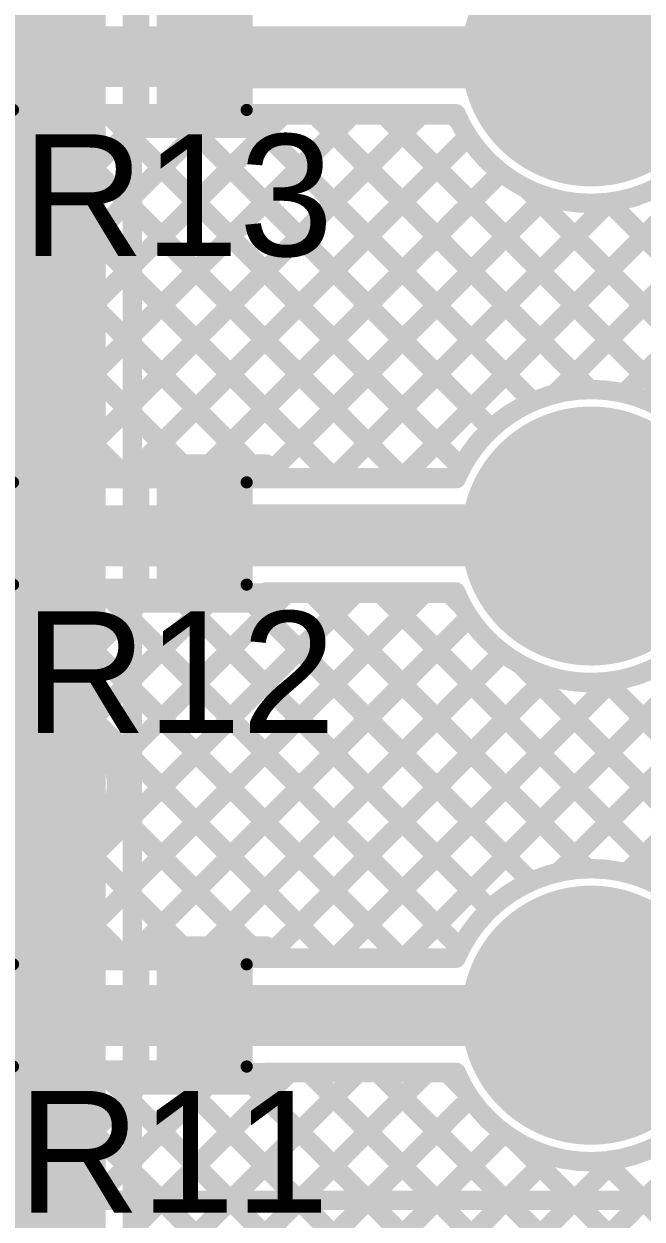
# Model space of a CAD drawing. Header units: millimetres. Extents: x -0.32 to 3.69, y -0.11 to 2.37.
# Drawn here: x 2.7015 to 2.9555, y 1.1133 to 1.6044 of the extents above; entities that cross this region are included whole.
import ezdxf

# ---------------------------------------------------------------- set-up
doc = ezdxf.new("R2010")
doc.units = ezdxf.units.MM
doc.header["$MEASUREMENT"] = 0
for name, color, linetype in [('BottomLayer', 5, 'Continuous'), ('BottomSolder', 6, 'Continuous'), ('MultiLayer', 9, 'Continuous'), ('PadHoleLayer', 156, 'Continuous'), ('TopLayer', 1, 'Continuous'), ('TopOverlay', 2, 'Continuous'), ('TopPaste', 8, 'Continuous'), ('TopSolder', 216, 'Continuous'), ('ViaHoleLayer', 16, 'Continuous')]:
    doc.layers.add(name, color=color, linetype=linetype)
doc.styles.add('Arial', font='', dxfattribs={"height": 0.2})
doc.styles.get('Arial').set_extended_font_data('Arial')

# ---------------------------------------------------------------- blocks, each defined once
blk = doc.blocks.new('JL301_50010U02_B_1')
at = {"layer": 'BottomLayer'}
h = blk.add_hatch(color=5, dxfattribs=at)
edge = h.paths.add_edge_path()
edge.add_arc((0.98425, 0), 0.04921, 0, 360)
h = blk.add_hatch(color=5, dxfattribs=at)
edge = h.paths.add_edge_path()
edge.add_arc((1.1811, 0), 0.04921, 0, 360)
h = blk.add_hatch(color=5, dxfattribs=at)
edge = h.paths.add_edge_path()
edge.add_arc((1.37795, 0), 0.04921, 0, 360)
at = {"layer": 'BottomSolder'}
h = blk.add_hatch(color=6, dxfattribs=at)
edge = h.paths.add_edge_path()
edge.add_arc((0.98425, 0), 0.05321, 0, 360)
h = blk.add_hatch(color=6, dxfattribs=at)
edge = h.paths.add_edge_path()
edge.add_arc((1.1811, 0), 0.05321, 0, 360)
h = blk.add_hatch(color=6, dxfattribs=at)
edge = h.paths.add_edge_path()
edge.add_arc((1.37795, 0), 0.05321, 0, 360)
at = {"layer": 'MultiLayer'}
h = blk.add_hatch(color=9, dxfattribs=at)
edge = h.paths.add_edge_path()
edge.add_arc((0.98425, 0), 0.04921, 0, 360)
h = blk.add_hatch(color=9, dxfattribs=at)
edge = h.paths.add_edge_path()
edge.add_arc((1.1811, 0), 0.04921, 0, 360)
h = blk.add_hatch(color=9, dxfattribs=at)
edge = h.paths.add_edge_path()
edge.add_arc((1.37795, 0), 0.04921, 0, 360)
at = {"layer": 'PadHoleLayer'}
h = blk.add_hatch(color=156, dxfattribs=at)
edge = h.paths.add_edge_path()
edge.add_arc((0.98425, 0), 0.0275, 0, 360)
h = blk.add_hatch(color=156, dxfattribs=at)
edge = h.paths.add_edge_path()
edge.add_arc((1.1811, 0), 0.0275, 0, 360)
h = blk.add_hatch(color=156, dxfattribs=at)
edge = h.paths.add_edge_path()
edge.add_arc((1.37795, 0), 0.0275, 0, 360)
at = {"layer": 'TopLayer'}
h = blk.add_hatch(color=1, dxfattribs=at)
edge = h.paths.add_edge_path()
edge.add_arc((0.98425, 0), 0.04921, 0, 360)
h = blk.add_hatch(color=1, dxfattribs=at)
edge = h.paths.add_edge_path()
edge.add_arc((1.1811, 0), 0.04921, 0, 360)
h = blk.add_hatch(color=1, dxfattribs=at)
edge = h.paths.add_edge_path()
edge.add_arc((1.37795, 0), 0.04921, 0, 360)
at = {"layer": 'TopSolder'}
h = blk.add_hatch(color=216, dxfattribs=at)
edge = h.paths.add_edge_path()
edge.add_arc((0.98425, 0), 0.05321, 0, 360)
h = blk.add_hatch(color=216, dxfattribs=at)
edge = h.paths.add_edge_path()
edge.add_arc((1.1811, 0), 0.05321, 0, 360)
h = blk.add_hatch(color=216, dxfattribs=at)
edge = h.paths.add_edge_path()
edge.add_arc((1.37795, 0), 0.05321, 0, 360)
blk = doc.blocks.new('R___0603_30')
at = {"layer": 'TopLayer'}
for points in [[(-0.015, 0.0175), (-0.015, -0.0175), (-0.045, -0.0175), (-0.045, 0.0175)], [(0.045, 0.0175), (0.045, -0.0175), (0.015, -0.0175), (0.015, 0.0175)]]:
    blk.add_hatch(color=1, dxfattribs=at).paths.add_polyline_path(points)
at = {"layer": 'TopPaste'}
for points in [[(-0.015, 0.0175), (-0.015, -0.0175), (-0.045, -0.0175), (-0.045, 0.0175)], [(0.045, 0.0175), (0.045, -0.0175), (0.015, -0.0175), (0.015, 0.0175)]]:
    blk.add_hatch(color=8, dxfattribs=at).paths.add_polyline_path(points)
at = {"layer": 'TopSolder'}
for points in [[(-0.011, 0.0215), (-0.011, -0.0215), (-0.049, -0.0215), (-0.049, 0.0215)], [(0.049, 0.0215), (0.049, -0.0215), (0.011, -0.0215), (0.011, 0.0215)]]:
    blk.add_hatch(color=216, dxfattribs=at).paths.add_polyline_path(points)
at = {"layer": 'TopOverlay', "const_width": 0.005}
for points in [[(-0.048, 0.021), (-0.048, -0.021)], [(0.048, 0.021), (-0.048, 0.021)], [(0.048, 0.021), (0.048, -0.021)], [(0.048, -0.021), (-0.048, -0.021)]]:
    blk.add_lwpolyline(points, dxfattribs=at)
at = {"layer": 'TopOverlay', "const_width": 0.0025}
for points in [[(-0.04925, 0.021, 1), (-0.04675, 0.021, 1)], [(-0.04925, 0.021, 1), (-0.04675, 0.021, 1)], [(0.04675, 0.021, 1), (0.04925, 0.021, 1)], [(0.04675, 0.021, 1), (0.04925, 0.021, 1)], [(-0.04925, -0.021, 1), (-0.04675, -0.021, 1)], [(-0.04925, -0.021, 1), (-0.04675, -0.021, 1)], [(0.04675, -0.021, 1), (0.04925, -0.021, 1)], [(0.04675, -0.021, 1), (0.04925, -0.021, 1)]]:
    blk.add_lwpolyline(points, format="xyb", close=True, dxfattribs=at)
blk = doc.blocks.new('R___0603_31')
at = {"layer": 'TopLayer'}
for points in [[(-0.015, 0.0175), (-0.015, -0.0175), (-0.045, -0.0175), (-0.045, 0.0175)], [(0.045, 0.0175), (0.045, -0.0175), (0.015, -0.0175), (0.015, 0.0175)]]:
    blk.add_hatch(color=1, dxfattribs=at).paths.add_polyline_path(points)
at = {"layer": 'TopPaste'}
for points in [[(-0.015, 0.0175), (-0.015, -0.0175), (-0.045, -0.0175), (-0.045, 0.0175)], [(0.045, 0.0175), (0.045, -0.0175), (0.015, -0.0175), (0.015, 0.0175)]]:
    blk.add_hatch(color=8, dxfattribs=at).paths.add_polyline_path(points)
at = {"layer": 'TopSolder'}
for points in [[(-0.011, 0.0215), (-0.011, -0.0215), (-0.049, -0.0215), (-0.049, 0.0215)], [(0.049, 0.0215), (0.049, -0.0215), (0.011, -0.0215), (0.011, 0.0215)]]:
    blk.add_hatch(color=216, dxfattribs=at).paths.add_polyline_path(points)
at = {"layer": 'TopOverlay', "const_width": 0.005}
for points in [[(-0.048, 0.021), (-0.048, -0.021)], [(0.048, 0.021), (-0.048, 0.021)], [(0.048, 0.021), (0.048, -0.021)], [(0.048, -0.021), (-0.048, -0.021)]]:
    blk.add_lwpolyline(points, dxfattribs=at)
at = {"layer": 'TopOverlay', "const_width": 0.0025}
for points in [[(-0.04925, 0.021, 1), (-0.04675, 0.021, 1)], [(-0.04925, 0.021, 1), (-0.04675, 0.021, 1)], [(0.04675, 0.021, 1), (0.04925, 0.021, 1)], [(0.04675, 0.021, 1), (0.04925, 0.021, 1)], [(-0.04925, -0.021, 1), (-0.04675, -0.021, 1)], [(-0.04925, -0.021, 1), (-0.04675, -0.021, 1)], [(0.04675, -0.021, 1), (0.04925, -0.021, 1)], [(0.04675, -0.021, 1), (0.04925, -0.021, 1)]]:
    blk.add_lwpolyline(points, format="xyb", close=True, dxfattribs=at)
blk = doc.blocks.new('R___0603_32')
at = {"layer": 'TopLayer'}
for points in [[(-0.015, 0.0175), (-0.015, -0.0175), (-0.045, -0.0175), (-0.045, 0.0175)], [(0.045, 0.0175), (0.045, -0.0175), (0.015, -0.0175), (0.015, 0.0175)]]:
    blk.add_hatch(color=1, dxfattribs=at).paths.add_polyline_path(points)
at = {"layer": 'TopPaste'}
for points in [[(-0.015, 0.0175), (-0.015, -0.0175), (-0.045, -0.0175), (-0.045, 0.0175)], [(0.045, 0.0175), (0.045, -0.0175), (0.015, -0.0175), (0.015, 0.0175)]]:
    blk.add_hatch(color=8, dxfattribs=at).paths.add_polyline_path(points)
at = {"layer": 'TopSolder'}
for points in [[(-0.011, 0.0215), (-0.011, -0.0215), (-0.049, -0.0215), (-0.049, 0.0215)], [(0.049, 0.0215), (0.049, -0.0215), (0.011, -0.0215), (0.011, 0.0215)]]:
    blk.add_hatch(color=216, dxfattribs=at).paths.add_polyline_path(points)
at = {"layer": 'TopOverlay', "const_width": 0.005}
for points in [[(-0.048, 0.021), (-0.048, -0.021)], [(0.048, 0.021), (-0.048, 0.021)], [(0.048, 0.021), (0.048, -0.021)], [(0.048, -0.021), (-0.048, -0.021)]]:
    blk.add_lwpolyline(points, dxfattribs=at)
at = {"layer": 'TopOverlay', "const_width": 0.0025}
for points in [[(-0.04925, 0.021, 1), (-0.04675, 0.021, 1)], [(-0.04925, 0.021, 1), (-0.04675, 0.021, 1)], [(0.04675, 0.021, 1), (0.04925, 0.021, 1)], [(0.04675, 0.021, 1), (0.04925, 0.021, 1)], [(-0.04925, -0.021, 1), (-0.04675, -0.021, 1)], [(-0.04925, -0.021, 1), (-0.04675, -0.021, 1)], [(0.04675, -0.021, 1), (0.04925, -0.021, 1)], [(0.04675, -0.021, 1), (0.04925, -0.021, 1)]]:
    blk.add_lwpolyline(points, format="xyb", close=True, dxfattribs=at)

msp = doc.modelspace()

# ---------------------------------------------------------------- hatches: boundary and pattern name
at = {"layer": 'BottomLayer'}
h = msp.add_hatch(color=5, dxfattribs=at)
edge = h.paths.add_edge_path()
edge.add_arc((2.716, 1.292), 0.01181, 0, 360)
at = {"layer": 'TopLayer'}
msp.add_hatch(color=1, dxfattribs=at).paths.add_polyline_path([(2.695, 0.189), (2.735, 0.189), (2.735, 2.01), (2.695, 2.01)])
h = msp.add_hatch(color=1, dxfattribs=at)
edge = h.paths.add_edge_path()
edge.add_arc((2.716, 1.292), 0.01181, 0, 360)
at = {"layer": 'ViaHoleLayer'}
h = msp.add_hatch(color=16, dxfattribs=at)
edge = h.paths.add_edge_path()
edge.add_arc((2.716, 1.292), 0.00591, 0, 360)

# ---------------------------------------------------------------- linework, layer by layer
at = {"layer": 'BottomLayer'}
for points, const_width in [([(2.85657, 1.4175), (3.624, 2.18493)], 0.008), ([(2.91965, 1.4523), (3.624, 2.15665)], 0.008), ([(2.94822, 1.45258), (3.624, 2.12836)], 0.008), ([(2.097, 2.06485), (2.74435, 1.4175)], 0.008), ([(2.097, 2.03657), (2.71607, 1.4175)], 0.008), ([(2.85756, 1.2205), (3.624, 1.98694)], 0.008), ([(2.92116, 1.25581), (3.624, 1.95866)], 0.008), ([(2.94913, 1.25551), (3.624, 1.93037)], 0.008), ([(2.95605, 1.121), (3.624, 1.78895)], 0.008), ([(2.6321, 1.5909), (2.9344, 1.5909)], 0.025), ([(2.9344, 1.5909), (2.9345, 1.5908)], 0.025), ([(2.47172, 1.3155), (2.72362, 1.5674)], 0.008), ([(2.50001, 1.3155), (2.75191, 1.5674)], 0.008), ([(2.61814, 1.572), (2.77263, 1.4175)], 0.008), ([(2.63023, 1.41743), (2.78019, 1.5674)], 0.008), ([(2.6321, 1.5674), (2.87902, 1.5674)], 0.008), ([(2.65102, 1.5674), (2.80092, 1.4175)], 0.008), ([(2.65858, 1.4175), (2.80848, 1.5674)], 0.008), ([(2.6793, 1.5674), (2.8292, 1.4175)], 0.008), ([(2.68686, 1.4175), (2.83676, 1.5674)], 0.008), ([(2.70759, 1.5674), (2.85749, 1.4175)], 0.008), ([(2.71515, 1.4175), (2.86505, 1.5674)], 0.008), ([(2.73587, 1.5674), (2.88124, 1.42203)], 0.008), ([(2.76416, 1.5674), (2.89351, 1.43805)], 0.008), ([(2.79244, 1.5674), (2.91062, 1.44922)], 0.008), ([(2.82073, 1.5674), (2.93397, 1.45416)], 0.008), ([(2.84901, 1.5674), (3.29541, 1.121)], 0.008), ([(2.87729, 1.5674), (2.88047, 1.56422)], 0.008), ([(2.74343, 1.4175), (2.88398, 1.55804)], 0.008), ([(2.77171, 1.4175), (2.89751, 1.54329)], 0.008), ([(2.8, 1.4175), (2.916, 1.5335)], 0.008), ([(2.90793, 1.53677), (3.3235, 1.1212)], 0.008), ([(2.82828, 1.4175), (2.94182, 1.53103)], 0.008), ([(2.94193, 1.53105), (3.33764, 1.13534)], 0.008), ([(2.632, 1.4175), (2.87908, 1.4175)], 0.008), ([(2.632, 1.394), (2.93445, 1.394)], 0.025), ([(2.632, 1.3705), (2.87904, 1.3705)], 0.008), ([(2.64993, 1.3705), (2.70493, 1.3155)], 0.008), ([(2.66972, 1.3155), (2.72472, 1.3705)], 0.008), ([(2.67821, 1.3705), (2.82821, 1.2205)], 0.008), ([(2.68785, 1.2205), (2.83785, 1.3705)], 0.008), ([(2.698, 1.3155), (2.753, 1.3705)], 0.008), ([(2.7065, 1.3705), (2.8565, 1.2205)], 0.008), ([(2.71614, 1.2205), (2.86614, 1.3705)], 0.008), ([(2.72464, 1.31385), (2.78128, 1.3705)], 0.008), ([(2.73478, 1.3705), (2.88085, 1.22443)], 0.008), ([(2.73834, 1.29928), (2.80957, 1.3705)], 0.008), ([(2.76307, 1.3705), (2.89292, 1.24065)], 0.008), ([(2.79135, 1.3705), (2.90983, 1.25202)], 0.008), ([(2.81963, 1.3705), (2.93285, 1.25729)], 0.008), ([(2.84792, 1.3705), (3.09742, 1.121)], 0.008), ([(2.8762, 1.3705), (2.8817, 1.365)], 0.008), ([(2.74442, 1.2205), (2.88443, 1.36051)], 0.008), ([(2.77271, 1.2205), (2.89815, 1.34595)], 0.008), ([(2.90555, 1.34115), (3.1257, 1.121)], 0.008), ([(2.80099, 1.2205), (2.91687, 1.33638)], 0.008), ([(2.82927, 1.2205), (2.94313, 1.33436)], 0.008), ([(2.94091, 1.33408), (3.15399, 1.121)], 0.008), ([(1.90078, 1.3155), (2.716, 1.3155)], 0.008), ([(1.90078, 1.292), (2.716, 1.292)], 0.025), ([(2.73763, 1.2828), (2.79993, 1.2205)], 0.008), ([(1.926, 1.2685), (2.716, 1.2685)], 0.008), ([(2.65957, 1.2205), (2.70757, 1.2685)], 0.008), ([(2.66708, 1.2685), (2.71508, 1.2205)], 0.008), ([(2.69536, 1.2685), (2.74336, 1.2205)], 0.008), ([(2.72268, 1.26947), (2.77164, 1.2205)], 0.008), ([(2.632, 1.2205), (2.87902, 1.2205)], 0.008), ([(2.632, 1.197), (2.9344, 1.197)], 0.025), ([(2.632, 1.1735), (2.8791, 1.1735)], 0.008), ([(2.64894, 1.1735), (2.70144, 1.121)], 0.008), ([(2.67321, 1.121), (2.72571, 1.1735)], 0.008), ([(2.67722, 1.1735), (2.72972, 1.121)], 0.008), ([(2.70149, 1.121), (2.75399, 1.1735)], 0.008), ([(2.70551, 1.1735), (2.75801, 1.121)], 0.008), ([(2.72977, 1.121), (2.78227, 1.1735)], 0.008), ([(2.73379, 1.1735), (2.78629, 1.121)], 0.008), ([(2.75806, 1.121), (2.81056, 1.1735)], 0.008), ([(2.76208, 1.1735), (2.81458, 1.121)], 0.008), ([(2.78634, 1.121), (2.83884, 1.1735)], 0.008), ([(2.79036, 1.1735), (2.84286, 1.121)], 0.008), ([(2.81463, 1.121), (2.86713, 1.1735)], 0.008), ([(2.81864, 1.1735), (2.87114, 1.121)], 0.008), ([(2.84693, 1.1735), (2.89943, 1.121)], 0.008), ([(2.87521, 1.1735), (2.8833, 1.16542)], 0.008), ([(2.84291, 1.121), (2.88489, 1.16298)], 0.008), ([(2.8712, 1.121), (2.8988, 1.14861)], 0.008), ([(2.90282, 1.14589), (2.92771, 1.121)], 0.008), ([(2.89948, 1.121), (2.91774, 1.13926)], 0.008), ([(2.92776, 1.121), (2.94448, 1.13772)], 0.008), ([(2.93987, 1.13713), (2.956, 1.121)], 0.008), ([(2.58325, 1.121), (3.3233, 1.121)], 0.008)]:
    msp.add_lwpolyline(points, dxfattribs=dict(at, const_width=const_width))
at = {"layer": 'BottomLayer', "const_width": 0.008}
for points in [[(2.87911, 1.6144, -0.816482), (2.99471, 1.5908)], [(2.99471, 1.5908, -0.817992), (2.87902, 1.5674)], [(2.87908, 1.4175, -0.816852), (2.99471, 1.39395)], [(2.99471, 1.39395, -0.817622), (2.87904, 1.3705)], [(2.716, 1.3155, -0.414214), (2.7395, 1.292)], [(2.7395, 1.292, -0.414214), (2.716, 1.2685)], [(2.87902, 1.2205, -0.817977), (2.99471, 1.1971)], [(2.99471, 1.1971, -0.816497), (2.8791, 1.1735)]]:
    msp.add_lwpolyline(points, format="xyb", dxfattribs=at)
at = {"layer": 'BottomLayer'}
for points, const_width in [([(2.92815, 1.5909, 1), (2.94065, 1.5909, 1)], 0.0125), ([(2.92815, 1.5909, 1), (2.94065, 1.5909, 1)], 0.0125), ([(2.92825, 1.5908, 1), (2.94075, 1.5908, 1)], 0.0125), ([(2.70559, 1.5674, 1), (2.70959, 1.5674, 1)], 0.004), ([(2.72162, 1.5674, 1), (2.72562, 1.5674, 1)], 0.004), ([(2.73387, 1.5674, 1), (2.73787, 1.5674, 1)], 0.004), ([(2.74991, 1.5674, 1), (2.75391, 1.5674, 1)], 0.004), ([(2.76216, 1.5674, 1), (2.76616, 1.5674, 1)], 0.004), ([(2.77819, 1.5674, 1), (2.78219, 1.5674, 1)], 0.004), ([(2.79044, 1.5674, 1), (2.79444, 1.5674, 1)], 0.004), ([(2.80648, 1.5674, 1), (2.81048, 1.5674, 1)], 0.004), ([(2.81873, 1.5674, 1), (2.82273, 1.5674, 1)], 0.004), ([(2.83476, 1.5674, 1), (2.83876, 1.5674, 1)], 0.004), ([(2.84701, 1.5674, 1), (2.85101, 1.5674, 1)], 0.004), ([(2.86305, 1.5674, 1), (2.86705, 1.5674, 1)], 0.004), ([(2.87529, 1.5674, 1), (2.87929, 1.5674, 1)], 0.004), ([(2.87702, 1.5674, 1), (2.88102, 1.5674, 1)], 0.004), ([(2.87702, 1.5674, 1), (2.88102, 1.5674, 1)], 0.004), ([(2.87847, 1.56422, 1), (2.88247, 1.56422, 1)], 0.004), ([(2.88198, 1.55804, 1), (2.88598, 1.55804, 1)], 0.004), ([(2.89551, 1.54329, 1), (2.89951, 1.54329, 1)], 0.004), ([(2.90593, 1.53677, 1), (2.90993, 1.53677, 1)], 0.004), ([(2.914, 1.5335, 1), (2.918, 1.5335, 1)], 0.004), ([(2.93982, 1.53103, 1), (2.94382, 1.53103, 1)], 0.004), ([(2.93993, 1.53105, 1), (2.94393, 1.53105, 1)], 0.004), ([(2.91765, 1.4523, 1), (2.92165, 1.4523, 1)], 0.004), ([(2.93197, 1.45416, 1), (2.93597, 1.45416, 1)], 0.004), ([(2.94622, 1.45258, 1), (2.95022, 1.45258, 1)], 0.004), ([(2.90862, 1.44922, 1), (2.91262, 1.44922, 1)], 0.004), ([(2.89151, 1.43805, 1), (2.89551, 1.43805, 1)], 0.004), ([(2.87924, 1.42203, 1), (2.88324, 1.42203, 1)], 0.004), ([(2.71315, 1.4175, 1), (2.71715, 1.4175, 1)], 0.004), ([(2.71407, 1.4175, 1), (2.71807, 1.4175, 1)], 0.004), ([(2.74143, 1.4175, 1), (2.74543, 1.4175, 1)], 0.004), ([(2.74235, 1.4175, 1), (2.74635, 1.4175, 1)], 0.004), ([(2.76972, 1.4175, 1), (2.77372, 1.4175, 1)], 0.004), ([(2.77063, 1.4175, 1), (2.77463, 1.4175, 1)], 0.004), ([(2.798, 1.4175, 1), (2.802, 1.4175, 1)], 0.004), ([(2.79892, 1.4175, 1), (2.80292, 1.4175, 1)], 0.004), ([(2.82628, 1.4175, 1), (2.83028, 1.4175, 1)], 0.004), ([(2.8272, 1.4175, 1), (2.8312, 1.4175, 1)], 0.004), ([(2.85457, 1.4175, 1), (2.85857, 1.4175, 1)], 0.004), ([(2.85549, 1.4175, 1), (2.85949, 1.4175, 1)], 0.004), ([(2.87708, 1.4175, 1), (2.88108, 1.4175, 1)], 0.004), ([(2.87708, 1.4175, 1), (2.88108, 1.4175, 1)], 0.004), ([(2.9282, 1.394, 1), (2.9407, 1.394, 1)], 0.0125), ([(2.7045, 1.3705, 1), (2.7085, 1.3705, 1)], 0.004), ([(2.72271, 1.3705, 1), (2.72671, 1.3705, 1)], 0.004), ([(2.73278, 1.3705, 1), (2.73678, 1.3705, 1)], 0.004), ([(2.751, 1.3705, 1), (2.755, 1.3705, 1)], 0.004), ([(2.76107, 1.3705, 1), (2.76507, 1.3705, 1)], 0.004), ([(2.77928, 1.3705, 1), (2.78328, 1.3705, 1)], 0.004), ([(2.78935, 1.3705, 1), (2.79335, 1.3705, 1)], 0.004), ([(2.80757, 1.3705, 1), (2.81157, 1.3705, 1)], 0.004), ([(2.81763, 1.3705, 1), (2.82163, 1.3705, 1)], 0.004), ([(2.83585, 1.3705, 1), (2.83985, 1.3705, 1)], 0.004), ([(2.84592, 1.3705, 1), (2.84992, 1.3705, 1)], 0.004), ([(2.86414, 1.3705, 1), (2.86814, 1.3705, 1)], 0.004), ([(2.8742, 1.3705, 1), (2.8782, 1.3705, 1)], 0.004), ([(2.87704, 1.3705, 1), (2.88104, 1.3705, 1)], 0.004), ([(2.87704, 1.3705, 1), (2.88104, 1.3705, 1)], 0.004), ([(2.8797, 1.365, 1), (2.8837, 1.365, 1)], 0.004), ([(2.88243, 1.36051, 1), (2.88643, 1.36051, 1)], 0.004), ([(2.89615, 1.34595, 1), (2.90015, 1.34595, 1)], 0.004), ([(2.90355, 1.34115, 1), (2.90755, 1.34115, 1)], 0.004), ([(2.91487, 1.33638, 1), (2.91887, 1.33638, 1)], 0.004), ([(2.93891, 1.33408, 1), (2.94291, 1.33408, 1)], 0.004), ([(2.94113, 1.33436, 1), (2.94513, 1.33436, 1)], 0.004), ([(2.696, 1.3155, 1), (2.7, 1.3155, 1)], 0.004), ([(2.70293, 1.3155, 1), (2.70693, 1.3155, 1)], 0.004), ([(2.714, 1.3155, 1), (2.718, 1.3155, 1)], 0.004), ([(2.714, 1.3155, 1), (2.718, 1.3155, 1)], 0.004), ([(2.72264, 1.31385, 1), (2.72664, 1.31385, 1)], 0.004), ([(2.70975, 1.292, 1), (2.72225, 1.292, 1)], 0.0125), ([(2.73634, 1.29928, 1), (2.74034, 1.29928, 1)], 0.004), ([(2.7375, 1.292, 1), (2.7415, 1.292, 1)], 0.004), ([(2.7375, 1.292, 1), (2.7415, 1.292, 1)], 0.004), ([(2.73563, 1.2828, 1), (2.73963, 1.2828, 1)], 0.004), ([(2.70557, 1.2685, 1), (2.70957, 1.2685, 1)], 0.004), ([(2.714, 1.2685, 1), (2.718, 1.2685, 1)], 0.004), ([(2.714, 1.2685, 1), (2.718, 1.2685, 1)], 0.004), ([(2.72068, 1.26947, 1), (2.72468, 1.26947, 1)], 0.004), ([(2.91916, 1.25581, 1), (2.92316, 1.25581, 1)], 0.004), ([(2.93085, 1.25729, 1), (2.93485, 1.25729, 1)], 0.004), ([(2.94713, 1.25551, 1), (2.95113, 1.25551, 1)], 0.004), ([(2.90783, 1.25202, 1), (2.91183, 1.25202, 1)], 0.004), ([(2.89092, 1.24065, 1), (2.89492, 1.24065, 1)], 0.004), ([(2.87885, 1.22443, 1), (2.88285, 1.22443, 1)], 0.004), ([(2.71308, 1.2205, 1), (2.71708, 1.2205, 1)], 0.004), ([(2.71414, 1.2205, 1), (2.71814, 1.2205, 1)], 0.004), ([(2.74136, 1.2205, 1), (2.74536, 1.2205, 1)], 0.004), ([(2.74242, 1.2205, 1), (2.74642, 1.2205, 1)], 0.004), ([(2.76964, 1.2205, 1), (2.77364, 1.2205, 1)], 0.004), ([(2.77071, 1.2205, 1), (2.77471, 1.2205, 1)], 0.004), ([(2.79793, 1.2205, 1), (2.80193, 1.2205, 1)], 0.004), ([(2.79899, 1.2205, 1), (2.80299, 1.2205, 1)], 0.004), ([(2.82621, 1.2205, 1), (2.83021, 1.2205, 1)], 0.004), ([(2.82727, 1.2205, 1), (2.83127, 1.2205, 1)], 0.004), ([(2.8545, 1.2205, 1), (2.8585, 1.2205, 1)], 0.004), ([(2.85556, 1.2205, 1), (2.85956, 1.2205, 1)], 0.004), ([(2.87702, 1.2205, 1), (2.88102, 1.2205, 1)], 0.004), ([(2.87702, 1.2205, 1), (2.88102, 1.2205, 1)], 0.004), ([(2.92815, 1.197, 1), (2.94065, 1.197, 1)], 0.0125), ([(2.70351, 1.1735, 1), (2.70751, 1.1735, 1)], 0.004), ([(2.72371, 1.1735, 1), (2.72771, 1.1735, 1)], 0.004), ([(2.73179, 1.1735, 1), (2.73579, 1.1735, 1)], 0.004), ([(2.75199, 1.1735, 1), (2.75599, 1.1735, 1)], 0.004), ([(2.76008, 1.1735, 1), (2.76408, 1.1735, 1)], 0.004), ([(2.78027, 1.1735, 1), (2.78427, 1.1735, 1)], 0.004), ([(2.78836, 1.1735, 1), (2.79236, 1.1735, 1)], 0.004), ([(2.80856, 1.1735, 1), (2.81256, 1.1735, 1)], 0.004), ([(2.81664, 1.1735, 1), (2.82064, 1.1735, 1)], 0.004), ([(2.83684, 1.1735, 1), (2.84084, 1.1735, 1)], 0.004), ([(2.84493, 1.1735, 1), (2.84893, 1.1735, 1)], 0.004), ([(2.86513, 1.1735, 1), (2.86913, 1.1735, 1)], 0.004), ([(2.87321, 1.1735, 1), (2.87721, 1.1735, 1)], 0.004), ([(2.8771, 1.1735, 1), (2.8811, 1.1735, 1)], 0.004), ([(2.8771, 1.1735, 1), (2.8811, 1.1735, 1)], 0.004), ([(2.8813, 1.16542, 1), (2.8853, 1.16542, 1)], 0.004), ([(2.88289, 1.16298, 1), (2.88689, 1.16298, 1)], 0.004), ([(2.8968, 1.14861, 1), (2.9008, 1.14861, 1)], 0.004), ([(2.90082, 1.14589, 1), (2.90482, 1.14589, 1)], 0.004), ([(2.91574, 1.13926, 1), (2.91974, 1.13926, 1)], 0.004), ([(2.93787, 1.13713, 1), (2.94187, 1.13713, 1)], 0.004), ([(2.94248, 1.13772, 1), (2.94648, 1.13772, 1)], 0.004), ([(2.69944, 1.121, 1), (2.70344, 1.121, 1)], 0.004), ([(2.69949, 1.121, 1), (2.70349, 1.121, 1)], 0.004), ([(2.72772, 1.121, 1), (2.73172, 1.121, 1)], 0.004), ([(2.72777, 1.121, 1), (2.73177, 1.121, 1)], 0.004), ([(2.75601, 1.121, 1), (2.76001, 1.121, 1)], 0.004), ([(2.75606, 1.121, 1), (2.76006, 1.121, 1)], 0.004), ([(2.78429, 1.121, 1), (2.78829, 1.121, 1)], 0.004), ([(2.78434, 1.121, 1), (2.78834, 1.121, 1)], 0.004), ([(2.81258, 1.121, 1), (2.81658, 1.121, 1)], 0.004), ([(2.81263, 1.121, 1), (2.81663, 1.121, 1)], 0.004), ([(2.84086, 1.121, 1), (2.84486, 1.121, 1)], 0.004), ([(2.84091, 1.121, 1), (2.84491, 1.121, 1)], 0.004), ([(2.86914, 1.121, 1), (2.87314, 1.121, 1)], 0.004), ([(2.8692, 1.121, 1), (2.8732, 1.121, 1)], 0.004), ([(2.89743, 1.121, 1), (2.90143, 1.121, 1)], 0.004), ([(2.89748, 1.121, 1), (2.90148, 1.121, 1)], 0.004), ([(2.92571, 1.121, 1), (2.92971, 1.121, 1)], 0.004), ([(2.92576, 1.121, 1), (2.92976, 1.121, 1)], 0.004), ([(2.954, 1.121, 1), (2.958, 1.121, 1)], 0.004), ([(2.95405, 1.121, 1), (2.95805, 1.121, 1)], 0.004)]:
    msp.add_lwpolyline(points, format="xyb", close=True, dxfattribs=dict(at, const_width=const_width))
at = {"layer": 'TopLayer'}
for points, const_width in [([(2.85704, 1.41797), (3.624, 2.18493)], 0.008), ([(2.91965, 1.4523), (3.624, 2.15665)], 0.008), ([(2.94822, 1.45258), (3.624, 2.12836)], 0.008), ([(2.746, 0.178), (2.746, 2.021)], 0.008), ([(2.85761, 1.22055), (3.624, 1.98694)], 0.008), ([(2.92116, 1.25581), (3.624, 1.95866)], 0.008), ([(2.94913, 1.25551), (3.624, 1.93037)], 0.008), ([(2.8588, 1.02375), (3.624, 1.78895)], 0.008), ([(2.749, 1.5615), (2.749, 1.6185)], 0.008), ([(2.775, 1.59), (2.7754, 1.5904)], 0.025), ([(2.7754, 1.5904), (2.9341, 1.5904)], 0.025), ([(2.9341, 1.5904), (2.9345, 1.5908)], 0.025), ([(2.746, 1.58978), (2.749, 1.59278)], 0.008), ([(2.746, 1.58556), (2.749, 1.58256)], 0.008), ([(2.746, 1.44835), (2.86455, 1.5669)], 0.008), ([(2.746, 1.50492), (2.80798, 1.5669)], 0.008), ([(2.746, 1.47664), (2.83626, 1.5669)], 0.008), ([(2.746, 1.56149), (2.749, 1.56449)], 0.008), ([(2.801, 1.5669), (2.87923, 1.5669)], 0.008), ([(2.801, 1.5615), (2.801, 1.5669)], 0.008), ([(2.82123, 1.5669), (2.93397, 1.45416)], 0.008), ([(2.84951, 1.5669), (3.4515, 0.96491)], 0.008), ([(2.87779, 1.5669), (2.88047, 1.56422)], 0.008), ([(2.746, 1.53321), (2.77429, 1.5615)], 0.008), ([(2.749, 1.5615), (2.801, 1.5615)], 0.008), ([(2.74943, 1.4235), (2.88398, 1.55804)], 0.008), ([(2.77006, 1.5615), (2.89351, 1.43805)], 0.008), ([(2.79834, 1.5615), (2.91062, 1.44922)], 0.008), ([(2.746, 1.55727), (2.88124, 1.42203)], 0.008), ([(2.77772, 1.4235), (2.89751, 1.54329)], 0.008), ([(2.801, 1.4185), (2.916, 1.5335)], 0.008), ([(2.90793, 1.53677), (3.4515, 0.99319)], 0.008), ([(2.746, 1.52899), (2.85701, 1.41797)], 0.008), ([(2.82876, 1.41797), (2.94182, 1.53103)], 0.008), ([(2.94193, 1.53105), (3.4515, 1.02148)], 0.008), ([(2.746, 1.5007), (2.82873, 1.41797)], 0.008), ([(2.746, 1.47242), (2.79492, 1.4235)], 0.008), ([(2.746, 1.44413), (2.76663, 1.4235)], 0.008), ([(2.746, 1.42007), (2.749, 1.42307)], 0.008), ([(2.749, 1.4235), (2.801, 1.4235)], 0.008), ([(2.749, 1.3665), (2.749, 1.4235)], 0.008), ([(2.801, 1.41797), (2.801, 1.4235)], 0.008), ([(2.746, 1.41585), (2.749, 1.41285)], 0.008), ([(2.801, 1.41797), (2.87929, 1.41797)], 0.008), ([(2.775, 1.395), (2.77553, 1.39447)], 0.025), ([(2.77553, 1.39447), (2.93397, 1.39447)], 0.025), ([(2.93397, 1.39447), (2.9345, 1.39395)], 0.025), ([(2.746, 1.39179), (2.749, 1.39478)], 0.008), ([(2.746, 1.38757), (2.749, 1.38457)], 0.008), ([(2.746, 1.27865), (2.83833, 1.37097)], 0.008), ([(2.746, 1.25036), (2.86661, 1.37097)], 0.008), ([(2.746, 1.30693), (2.81004, 1.37097)], 0.008), ([(2.801, 1.3665), (2.801, 1.37097)], 0.008), ([(2.801, 1.37097), (2.87884, 1.37097)], 0.008), ([(2.81916, 1.37097), (2.93285, 1.25729)], 0.008), ([(2.84744, 1.37097), (3.4515, 0.76692)], 0.008), ([(2.87573, 1.37097), (2.8817, 1.365)], 0.008), ([(2.746, 1.33522), (2.77728, 1.3665)], 0.008), ([(2.746, 1.3635), (2.749, 1.3665)], 0.008), ([(2.749, 1.3665), (2.801, 1.3665)], 0.008), ([(2.76707, 1.3665), (2.89292, 1.24065)], 0.008), ([(2.79535, 1.3665), (2.90983, 1.25202)], 0.008), ([(2.746, 1.35928), (2.88085, 1.22443)], 0.008), ([(2.74942, 1.2255), (2.88443, 1.36051)], 0.008), ([(2.77771, 1.2255), (2.89815, 1.34595)], 0.008), ([(2.90555, 1.34115), (3.4515, 0.7952)], 0.008), ([(2.80104, 1.22055), (2.91687, 1.33638)], 0.008), ([(2.82932, 1.22055), (2.94313, 1.33436)], 0.008), ([(2.94091, 1.33408), (3.4515, 0.82349)], 0.008), ([(2.746, 1.331), (2.85645, 1.22055)], 0.008), ([(2.746, 1.30271), (2.82816, 1.22055)], 0.008), ([(2.746, 1.27443), (2.79493, 1.2255)], 0.008), ([(2.746, 1.24614), (2.76664, 1.2255)], 0.008), ([(2.746, 1.22208), (2.749, 1.22508)], 0.008), ([(2.749, 1.2255), (2.801, 1.2255)], 0.008), ([(2.749, 1.1685), (2.749, 1.2255)], 0.008), ([(2.801, 1.22055), (2.801, 1.2255)], 0.008), ([(2.801, 1.22055), (2.87904, 1.22055)], 0.008), ([(2.746, 1.21786), (2.749, 1.21486)], 0.008), ([(2.775, 1.197), (2.77505, 1.19705)], 0.025), ([(2.77505, 1.19705), (2.93445, 1.19705)], 0.025), ([(2.93445, 1.19705), (2.9345, 1.1971)], 0.025), ([(2.746, 1.19379), (2.749, 1.19679)], 0.008), ([(2.746, 1.18958), (2.749, 1.18658)], 0.008), ([(2.746, 1.08066), (2.83889, 1.17355)], 0.008), ([(2.746, 1.05237), (2.86718, 1.17355)], 0.008), ([(2.746, 1.10894), (2.81061, 1.17355)], 0.008), ([(2.801, 1.17355), (2.87908, 1.17355)], 0.008), ([(2.801, 1.1685), (2.801, 1.17355)], 0.008), ([(2.8186, 1.17355), (2.93175, 1.0604)], 0.008), ([(2.84688, 1.17355), (3.4491, 0.57133)], 0.008), ([(2.87516, 1.17355), (2.8833, 1.16542)], 0.008), ([(2.746, 1.16551), (2.749, 1.16851)], 0.008), ([(2.746, 1.13723), (2.77727, 1.1685)], 0.008), ([(2.749, 1.1685), (2.801, 1.1685)], 0.008), ([(2.76708, 1.1685), (2.89234, 1.04324)], 0.008), ([(2.79536, 1.1685), (2.90904, 1.05482)], 0.008), ([(2.746, 1.16129), (2.88047, 1.02682)], 0.008), ([(2.75041, 1.0285), (2.88489, 1.16298)], 0.008), ([(2.7787, 1.0285), (2.8988, 1.14861)], 0.008), ([(2.90282, 1.14589), (3.4515, 0.59721)], 0.008), ([(2.80223, 1.02375), (2.91774, 1.13926)], 0.008), ([(2.83051, 1.02375), (2.94448, 1.13772)], 0.008), ([(2.93987, 1.13713), (3.4515, 0.6255)], 0.008), ([(2.746, 1.13301), (2.85526, 1.02375)], 0.008)]:
    msp.add_lwpolyline(points, dxfattribs=dict(at, const_width=const_width))
at = {"layer": 'TopLayer', "const_width": 0.008}
for points in [[(2.87889, 1.6139, -0.820242), (2.99471, 1.5908)], [(2.99471, 1.5908, -0.814231), (2.87923, 1.5669)], [(2.87929, 1.41797, -0.813283), (2.99471, 1.39395)], [(2.99471, 1.39395, -0.82119), (2.87884, 1.37097)], [(2.87904, 1.22055, -0.817607), (2.99471, 1.1971)], [(2.99471, 1.1971, -0.816867), (2.87908, 1.17355)]]:
    msp.add_lwpolyline(points, format="xyb", dxfattribs=at)
at = {"layer": 'TopLayer'}
for points, const_width in [([(2.76875, 1.59, 1), (2.78125, 1.59, 1)], 0.0125), ([(2.76915, 1.5904, 1), (2.78165, 1.5904, 1)], 0.0125), ([(2.76915, 1.5904, 1), (2.78165, 1.5904, 1)], 0.0125), ([(2.92785, 1.5904, 1), (2.94035, 1.5904, 1)], 0.0125), ([(2.92785, 1.5904, 1), (2.94035, 1.5904, 1)], 0.0125), ([(2.92825, 1.5908, 1), (2.94075, 1.5908, 1)], 0.0125), ([(2.747, 1.59278, 1), (2.751, 1.59278, 1)], 0.004), ([(2.744, 1.58978, 1), (2.748, 1.58978, 1)], 0.004), ([(2.744, 1.58556, 1), (2.748, 1.58556, 1)], 0.004), ([(2.747, 1.58256, 1), (2.751, 1.58256, 1)], 0.004), ([(2.747, 1.56449, 1), (2.751, 1.56449, 1)], 0.004), ([(2.799, 1.5669, 1), (2.803, 1.5669, 1)], 0.004), ([(2.799, 1.5669, 1), (2.803, 1.5669, 1)], 0.004), ([(2.80598, 1.5669, 1), (2.80998, 1.5669, 1)], 0.004), ([(2.81923, 1.5669, 1), (2.82323, 1.5669, 1)], 0.004), ([(2.83426, 1.5669, 1), (2.83826, 1.5669, 1)], 0.004), ([(2.84751, 1.5669, 1), (2.85151, 1.5669, 1)], 0.004), ([(2.86255, 1.5669, 1), (2.86655, 1.5669, 1)], 0.004), ([(2.87579, 1.5669, 1), (2.87979, 1.5669, 1)], 0.004), ([(2.87723, 1.5669, 1), (2.88123, 1.5669, 1)], 0.004), ([(2.87723, 1.5669, 1), (2.88123, 1.5669, 1)], 0.004), ([(2.87847, 1.56422, 1), (2.88247, 1.56422, 1)], 0.004), ([(2.744, 1.56149, 1), (2.748, 1.56149, 1)], 0.004), ([(2.747, 1.5615, 1), (2.751, 1.5615, 1)], 0.004), ([(2.747, 1.5615, 1), (2.751, 1.5615, 1)], 0.004), ([(2.76806, 1.5615, 1), (2.77206, 1.5615, 1)], 0.004), ([(2.77229, 1.5615, 1), (2.77629, 1.5615, 1)], 0.004), ([(2.79634, 1.5615, 1), (2.80034, 1.5615, 1)], 0.004), ([(2.799, 1.5615, 1), (2.803, 1.5615, 1)], 0.004), ([(2.799, 1.5615, 1), (2.803, 1.5615, 1)], 0.004), ([(2.88198, 1.55804, 1), (2.88598, 1.55804, 1)], 0.004), ([(2.744, 1.55727, 1), (2.748, 1.55727, 1)], 0.004), ([(2.89551, 1.54329, 1), (2.89951, 1.54329, 1)], 0.004), ([(2.744, 1.53321, 1), (2.748, 1.53321, 1)], 0.004), ([(2.90593, 1.53677, 1), (2.90993, 1.53677, 1)], 0.004), ([(2.914, 1.5335, 1), (2.918, 1.5335, 1)], 0.004), ([(2.744, 1.52899, 1), (2.748, 1.52899, 1)], 0.004), ([(2.93982, 1.53103, 1), (2.94382, 1.53103, 1)], 0.004), ([(2.93993, 1.53105, 1), (2.94393, 1.53105, 1)], 0.004), ([(2.744, 1.50492, 1), (2.748, 1.50492, 1)], 0.004), ([(2.744, 1.5007, 1), (2.748, 1.5007, 1)], 0.004), ([(2.744, 1.47664, 1), (2.748, 1.47664, 1)], 0.004), ([(2.744, 1.47242, 1), (2.748, 1.47242, 1)], 0.004), ([(2.91765, 1.4523, 1), (2.92165, 1.4523, 1)], 0.004), ([(2.93197, 1.45416, 1), (2.93597, 1.45416, 1)], 0.004), ([(2.94622, 1.45258, 1), (2.95022, 1.45258, 1)], 0.004), ([(2.744, 1.44835, 1), (2.748, 1.44835, 1)], 0.004), ([(2.90862, 1.44922, 1), (2.91262, 1.44922, 1)], 0.004), ([(2.744, 1.44413, 1), (2.748, 1.44413, 1)], 0.004), ([(2.89151, 1.43805, 1), (2.89551, 1.43805, 1)], 0.004), ([(2.744, 1.42007, 1), (2.748, 1.42007, 1)], 0.004), ([(2.747, 1.4235, 1), (2.751, 1.4235, 1)], 0.004), ([(2.747, 1.4235, 1), (2.751, 1.4235, 1)], 0.004), ([(2.747, 1.42307, 1), (2.751, 1.42307, 1)], 0.004), ([(2.74743, 1.4235, 1), (2.75143, 1.4235, 1)], 0.004), ([(2.76463, 1.4235, 1), (2.76863, 1.4235, 1)], 0.004), ([(2.77571, 1.4235, 1), (2.77971, 1.4235, 1)], 0.004), ([(2.79292, 1.4235, 1), (2.79692, 1.4235, 1)], 0.004), ([(2.799, 1.4235, 1), (2.803, 1.4235, 1)], 0.004), ([(2.799, 1.4235, 1), (2.803, 1.4235, 1)], 0.004), ([(2.87924, 1.42203, 1), (2.88324, 1.42203, 1)], 0.004), ([(2.744, 1.41585, 1), (2.748, 1.41585, 1)], 0.004), ([(2.799, 1.4185, 1), (2.803, 1.4185, 1)], 0.004), ([(2.799, 1.41797, 1), (2.803, 1.41797, 1)], 0.004), ([(2.799, 1.41797, 1), (2.803, 1.41797, 1)], 0.004), ([(2.82673, 1.41797, 1), (2.83073, 1.41797, 1)], 0.004), ([(2.82676, 1.41797, 1), (2.83076, 1.41797, 1)], 0.004), ([(2.85501, 1.41797, 1), (2.85901, 1.41797, 1)], 0.004), ([(2.85504, 1.41797, 1), (2.85904, 1.41797, 1)], 0.004), ([(2.87729, 1.41797, 1), (2.88129, 1.41797, 1)], 0.004), ([(2.87729, 1.41797, 1), (2.88129, 1.41797, 1)], 0.004), ([(2.747, 1.41285, 1), (2.751, 1.41285, 1)], 0.004), ([(2.76875, 1.395, 1), (2.78125, 1.395, 1)], 0.0125), ([(2.76928, 1.39447, 1), (2.78178, 1.39447, 1)], 0.0125), ([(2.76928, 1.39447, 1), (2.78178, 1.39447, 1)], 0.0125), ([(2.92772, 1.39447, 1), (2.94022, 1.39447, 1)], 0.0125), ([(2.92772, 1.39447, 1), (2.94022, 1.39447, 1)], 0.0125), ([(2.92825, 1.39395, 1), (2.94075, 1.39395, 1)], 0.0125), ([(2.744, 1.39179, 1), (2.748, 1.39179, 1)], 0.004), ([(2.747, 1.39478, 1), (2.751, 1.39478, 1)], 0.004), ([(2.744, 1.38757, 1), (2.748, 1.38757, 1)], 0.004), ([(2.747, 1.38457, 1), (2.751, 1.38457, 1)], 0.004), ([(2.799, 1.37097, 1), (2.803, 1.37097, 1)], 0.004), ([(2.799, 1.37097, 1), (2.803, 1.37097, 1)], 0.004), ([(2.80804, 1.37097, 1), (2.81204, 1.37097, 1)], 0.004), ([(2.81716, 1.37097, 1), (2.82116, 1.37097, 1)], 0.004), ([(2.83633, 1.37097, 1), (2.84033, 1.37097, 1)], 0.004), ([(2.84544, 1.37097, 1), (2.84944, 1.37097, 1)], 0.004), ([(2.86461, 1.37097, 1), (2.86861, 1.37097, 1)], 0.004), ([(2.87373, 1.37097, 1), (2.87773, 1.37097, 1)], 0.004), ([(2.87684, 1.37097, 1), (2.88084, 1.37097, 1)], 0.004), ([(2.87684, 1.37097, 1), (2.88084, 1.37097, 1)], 0.004), ([(2.747, 1.3665, 1), (2.751, 1.3665, 1)], 0.004), ([(2.747, 1.3665, 1), (2.751, 1.3665, 1)], 0.004), ([(2.747, 1.3665, 1), (2.751, 1.3665, 1)], 0.004), ([(2.76507, 1.3665, 1), (2.76907, 1.3665, 1)], 0.004), ([(2.77528, 1.3665, 1), (2.77928, 1.3665, 1)], 0.004), ([(2.79335, 1.3665, 1), (2.79735, 1.3665, 1)], 0.004), ([(2.799, 1.3665, 1), (2.803, 1.3665, 1)], 0.004), ([(2.799, 1.3665, 1), (2.803, 1.3665, 1)], 0.004), ([(2.744, 1.3635, 1), (2.748, 1.3635, 1)], 0.004), ([(2.8797, 1.365, 1), (2.8837, 1.365, 1)], 0.004), ([(2.744, 1.35928, 1), (2.748, 1.35928, 1)], 0.004), ([(2.88243, 1.36051, 1), (2.88643, 1.36051, 1)], 0.004), ([(2.89615, 1.34595, 1), (2.90015, 1.34595, 1)], 0.004), ([(2.90355, 1.34115, 1), (2.90755, 1.34115, 1)], 0.004), ([(2.744, 1.33522, 1), (2.748, 1.33522, 1)], 0.004), ([(2.91487, 1.33638, 1), (2.91887, 1.33638, 1)], 0.004), ([(2.93891, 1.33408, 1), (2.94291, 1.33408, 1)], 0.004), ([(2.94113, 1.33436, 1), (2.94513, 1.33436, 1)], 0.004), ([(2.744, 1.331, 1), (2.748, 1.331, 1)], 0.004), ([(2.744, 1.30693, 1), (2.748, 1.30693, 1)], 0.004), ([(2.744, 1.30271, 1), (2.748, 1.30271, 1)], 0.004), ([(2.744, 1.27865, 1), (2.748, 1.27865, 1)], 0.004), ([(2.744, 1.27443, 1), (2.748, 1.27443, 1)], 0.004), ([(2.91916, 1.25581, 1), (2.92316, 1.25581, 1)], 0.004), ([(2.93085, 1.25729, 1), (2.93485, 1.25729, 1)], 0.004), ([(2.94713, 1.25551, 1), (2.95113, 1.25551, 1)], 0.004), ([(2.744, 1.25036, 1), (2.748, 1.25036, 1)], 0.004), ([(2.90783, 1.25202, 1), (2.91183, 1.25202, 1)], 0.004), ([(2.744, 1.24614, 1), (2.748, 1.24614, 1)], 0.004), ([(2.89092, 1.24065, 1), (2.89492, 1.24065, 1)], 0.004), ([(2.747, 1.2255, 1), (2.751, 1.2255, 1)], 0.004), ([(2.747, 1.2255, 1), (2.751, 1.2255, 1)], 0.004), ([(2.747, 1.22508, 1), (2.751, 1.22508, 1)], 0.004), ([(2.74742, 1.2255, 1), (2.75142, 1.2255, 1)], 0.004), ([(2.76464, 1.2255, 1), (2.76864, 1.2255, 1)], 0.004), ([(2.77571, 1.2255, 1), (2.77971, 1.2255, 1)], 0.004), ([(2.79293, 1.2255, 1), (2.79693, 1.2255, 1)], 0.004), ([(2.799, 1.2255, 1), (2.803, 1.2255, 1)], 0.004), ([(2.799, 1.2255, 1), (2.803, 1.2255, 1)], 0.004), ([(2.87885, 1.22443, 1), (2.88285, 1.22443, 1)], 0.004), ([(2.744, 1.22208, 1), (2.748, 1.22208, 1)], 0.004), ([(2.799, 1.22055, 1), (2.803, 1.22055, 1)], 0.004), ([(2.799, 1.22055, 1), (2.803, 1.22055, 1)], 0.004), ([(2.79904, 1.22055, 1), (2.80304, 1.22055, 1)], 0.004), ([(2.82616, 1.22055, 1), (2.83016, 1.22055, 1)], 0.004), ([(2.82732, 1.22055, 1), (2.83132, 1.22055, 1)], 0.004), ([(2.85445, 1.22055, 1), (2.85845, 1.22055, 1)], 0.004), ([(2.85561, 1.22055, 1), (2.85961, 1.22055, 1)], 0.004), ([(2.87704, 1.22055, 1), (2.88104, 1.22055, 1)], 0.004), ([(2.87704, 1.22055, 1), (2.88104, 1.22055, 1)], 0.004), ([(2.744, 1.21786, 1), (2.748, 1.21786, 1)], 0.004), ([(2.747, 1.21486, 1), (2.751, 1.21486, 1)], 0.004), ([(2.76875, 1.197, 1), (2.78125, 1.197, 1)], 0.0125), ([(2.7688, 1.19705, 1), (2.7813, 1.19705, 1)], 0.0125), ([(2.7688, 1.19705, 1), (2.7813, 1.19705, 1)], 0.0125), ([(2.9282, 1.19705, 1), (2.9407, 1.19705, 1)], 0.0125), ([(2.9282, 1.19705, 1), (2.9407, 1.19705, 1)], 0.0125), ([(2.92825, 1.1971, 1), (2.94075, 1.1971, 1)], 0.0125), ([(2.747, 1.19679, 1), (2.751, 1.19679, 1)], 0.004), ([(2.744, 1.19379, 1), (2.748, 1.19379, 1)], 0.004), ([(2.744, 1.18958, 1), (2.748, 1.18958, 1)], 0.004), ([(2.747, 1.18658, 1), (2.751, 1.18658, 1)], 0.004), ([(2.799, 1.17355, 1), (2.803, 1.17355, 1)], 0.004), ([(2.799, 1.17355, 1), (2.803, 1.17355, 1)], 0.004), ([(2.80861, 1.17355, 1), (2.81261, 1.17355, 1)], 0.004), ([(2.8166, 1.17355, 1), (2.8206, 1.17355, 1)], 0.004), ([(2.83689, 1.17355, 1), (2.84089, 1.17355, 1)], 0.004), ([(2.84488, 1.17355, 1), (2.84888, 1.17355, 1)], 0.004), ([(2.86518, 1.17355, 1), (2.86918, 1.17355, 1)], 0.004), ([(2.87316, 1.17355, 1), (2.87716, 1.17355, 1)], 0.004), ([(2.87708, 1.17355, 1), (2.88108, 1.17355, 1)], 0.004), ([(2.87708, 1.17355, 1), (2.88108, 1.17355, 1)], 0.004), ([(2.744, 1.16551, 1), (2.748, 1.16551, 1)], 0.004), ([(2.747, 1.16851, 1), (2.751, 1.16851, 1)], 0.004), ([(2.747, 1.1685, 1), (2.751, 1.1685, 1)], 0.004), ([(2.747, 1.1685, 1), (2.751, 1.1685, 1)], 0.004), ([(2.76508, 1.1685, 1), (2.76908, 1.1685, 1)], 0.004), ([(2.77527, 1.1685, 1), (2.77927, 1.1685, 1)], 0.004), ([(2.79336, 1.1685, 1), (2.79736, 1.1685, 1)], 0.004), ([(2.799, 1.1685, 1), (2.803, 1.1685, 1)], 0.004), ([(2.799, 1.1685, 1), (2.803, 1.1685, 1)], 0.004), ([(2.8813, 1.16542, 1), (2.8853, 1.16542, 1)], 0.004), ([(2.744, 1.16129, 1), (2.748, 1.16129, 1)], 0.004), ([(2.88289, 1.16298, 1), (2.88689, 1.16298, 1)], 0.004), ([(2.8968, 1.14861, 1), (2.9008, 1.14861, 1)], 0.004), ([(2.90082, 1.14589, 1), (2.90482, 1.14589, 1)], 0.004), ([(2.744, 1.13723, 1), (2.748, 1.13723, 1)], 0.004), ([(2.91574, 1.13926, 1), (2.91974, 1.13926, 1)], 0.004), ([(2.93787, 1.13713, 1), (2.94187, 1.13713, 1)], 0.004), ([(2.94248, 1.13772, 1), (2.94648, 1.13772, 1)], 0.004), ([(2.744, 1.13301, 1), (2.748, 1.13301, 1)], 0.004)]:
    msp.add_lwpolyline(points, format="xyb", close=True, dxfattribs=dict(at, const_width=const_width))

# ---------------------------------------------------------------- block references
for name, p, rotation in [('JL301_50010U02_B_1', (2.9345, 0.21285), 90), ('R___0603_30', (2.745, 1.59), 180), ('R___0603_31', (2.745, 1.395), 180), ('R___0603_32', (2.745, 1.197), 180)]:
    msp.add_blockref(name, p, dxfattribs=dict(rotation=rotation))

# ---------------------------------------------------------------- texts
at = {"layer": 'TopOverlay', "style": 'Arial'}
for s, p in [('R13', (2.70052, 1.50901)), ('R12', (2.70152, 1.31301)), ('R11', (2.69885, 1.11601))]:
    msp.add_text(s, height=0.05, dxfattribs=at).set_placement(p)

doc.saveas('drawing.dxf')
